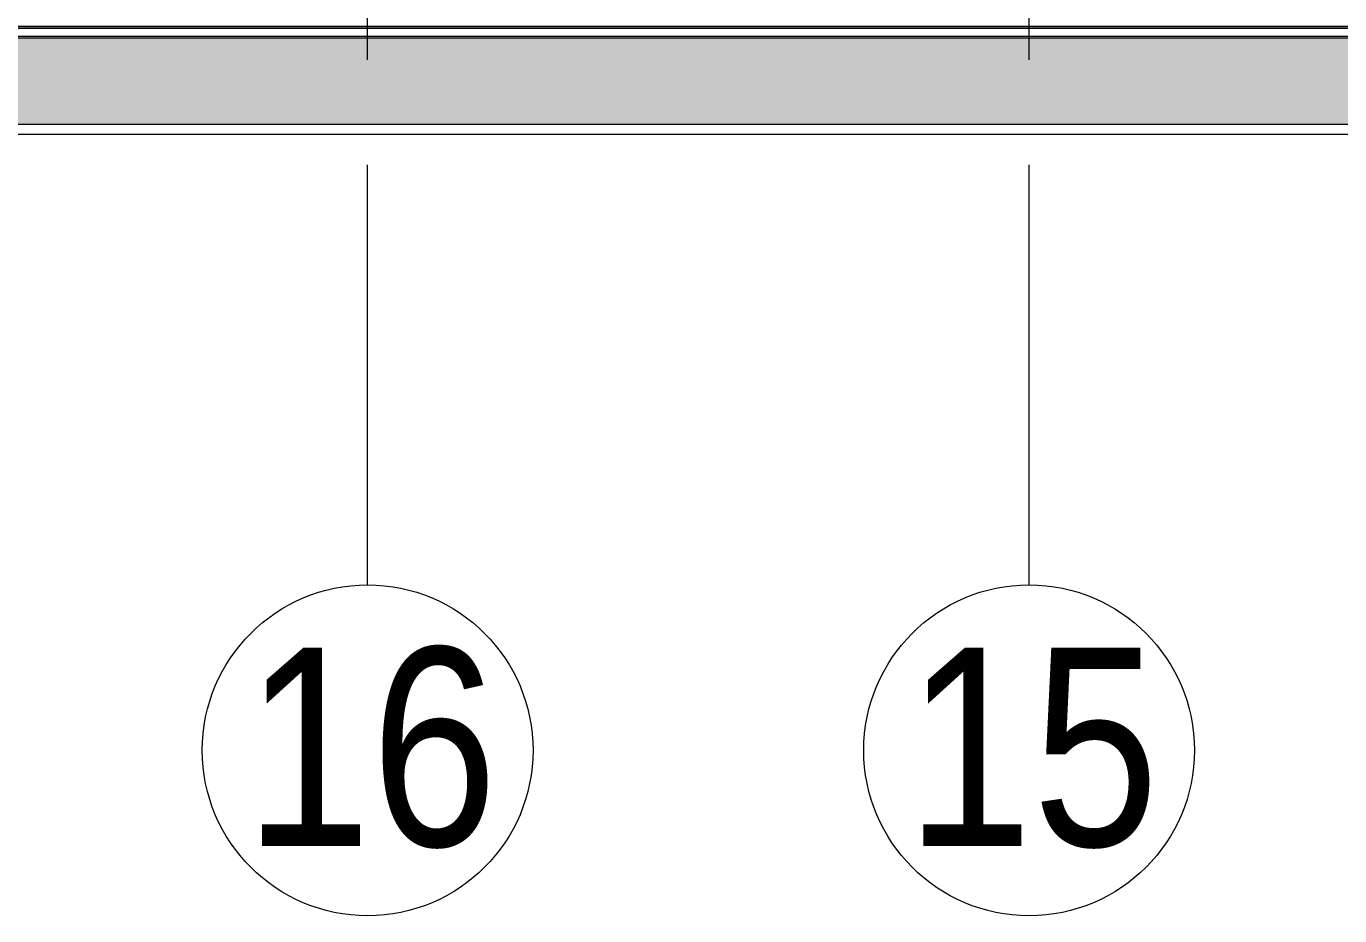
# Model space of a CAD drawing. Header units: metres. Extents: x -201 to 705, y -63 to 42.
# Drawn here: x 284.26 to 304.12, y -33.96 to -20.52 of the extents above; entities that cross this region are included whole.
import ezdxf

# ---------------------------------------------------------------- set-up
doc = ezdxf.new("R2010")
doc.units = ezdxf.units.M
doc.linetypes.add('Grid Line', pattern=[11.1125, 6.35, -1.5875, 1.5875, -1.5875])
for name, color, linetype, lineweight in [('A-----NPP', 7, 'Continuous', 9), ('A_GRID', 7, 'Continuous', 9), ('A_GRID_BALOON', 7, 'Continuous', 9), ('A_HATCH', 7, 'Continuous', 9), ('A_WALL', 7, 'Continuous', 9), ('G-PLANOTM', 7, 'Continuous', 9)]:
    doc.layers.add(name, color=color, linetype=linetype, lineweight=lineweight)
doc.styles.add('Arial Narrow_1', font='ARIALN.TTF', dxfattribs={"height": 3})

# ---------------------------------------------------------------- blocks, each defined once
blk = doc.blocks.new('IC-TKN-M7-S22-000-10-A1-32-K-T-6C-200_rvt-2-_7_76 _10_76_ BİLET HOLÜ _FFL__ANAHTAR PLAN')
at = {"layer": 'A_HATCH', "true_color": 0x787878}
h = blk.add_hatch(dxfattribs=at)
h.set_pattern_fill('FP_3', color=8, style=0, pattern_type=2)
h.set_pattern_definition([(45, (0, 0), (-0.442274, 0.442274), []), (45, (0.4423, 0), (-0.442274, 0.442274), [0.31274, -0.15637])])
h.paths.add_polyline_path([(-164.65, -22), (-125.85, -22), (-125.85, -20.7), (-186.5, -20.7), (-186.5, -22), (-170.002, -22)])
at = {"layer": 'A-----NPP'}
blk.add_line((-186.55, -22.15), (-125.751, -22.15), dxfattribs=at)
at = {"layer": 'A_WALL', "lineweight": 18}
for p, q in [((-125.85, -20.7), (-185.2, -20.7)), ((-186.5, -22), (-125.85, -22))]:
    blk.add_line(p, q, dxfattribs=at)
blk = doc.blocks.new('Grid - Aks Sembolü-236857-_7_76 _10_76_ BİLET HOLÜ _FFL__ANAHTAR PLAN')
at = {"layer": 'A_GRID_BALOON', "color": 253, "true_color": 0xaaaaaa}
blk.add_circle((0, 0), 0.005, dxfattribs=at)

msp = doc.modelspace()

# ---------------------------------------------------------------- linework, layer by layer
at = {"layer": 'A_GRID', "color": 253, "linetype": 'Grid Line', "true_color": 0xaaaaaa}
for p, q in [((289.424, -28.963), (289.424, 13.652)), ((299.424, -28.963), (299.424, 13.652)), ((451.464, -20.7), (238.638, -20.7))]:
    msp.add_line(p, q, dxfattribs=at)
at = {"layer": 'G-PLANOTM'}
for p, q in [((276.874, -20.52), (309.974, -20.52)), ((276.874, -20.545), (309.974, -20.545)), ((276.874, -20.55), (309.974, -20.55)), ((276.874, -20.67), (309.974, -20.67)), ((309.974, -20.675), (276.874, -20.675))]:
    msp.add_line(p, q, dxfattribs=at)

# ---------------------------------------------------------------- block references
at = {"lineweight": 5}
msp.add_blockref('IC-TKN-M7-S22-000-10-A1-32-K-T-6C-200_rvt-2-_7_76 _10_76_ BİLET HOLÜ _FFL__ANAHTAR PLAN', (434.424, 0), dxfattribs=at)
at = {"layer": 'A_GRID_BALOON', "color": 253, "true_color": 0xaaaaaa, "xscale": 499.9999999999995, "yscale": 499.9999999999995, "zscale": 499.9999999999995}
for p in [(289.424, -31.463), (299.424, -31.463)]:
    msp.add_blockref('Grid - Aks Sembolü-236857-_7_76 _10_76_ BİLET HOLÜ _FFL__ANAHTAR PLAN', p, dxfattribs=at)

# ---------------------------------------------------------------- texts
at = {"layer": 'A_GRID_BALOON', "color": 253, "true_color": 0xaaaaaa, "char_height": 3, "width": 4.64979, "attachment_point": 1, "style": 'Arial Narrow_1'}
for s, insert in [('16', (287.564, -29.91)), ('15', (297.564, -29.91))]:
    msp.add_mtext(s, dxfattribs=dict(at, insert=insert))

doc.saveas('drawing.dxf')
